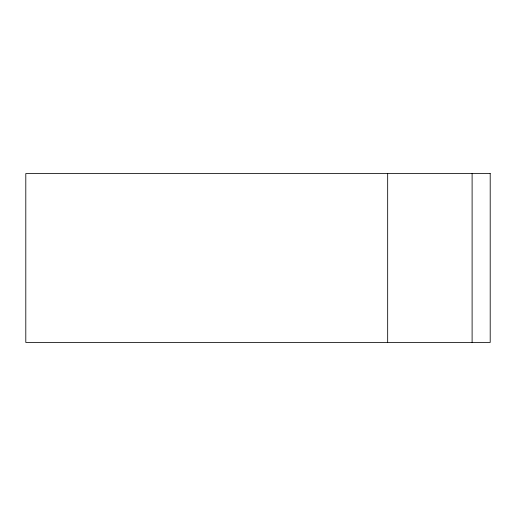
<?xml version="1.0" encoding="UTF-8"?>
<svg xmlns="http://www.w3.org/2000/svg" width="516" height="516" viewBox="0 0 516 516"><rect width="100%" height="100%" fill="white"/><g stroke="black" fill="none" stroke-linecap="round" stroke-linejoin="round"><path stroke-width="0.77" d="M472.108 173.563L472.108 342.437M387.671 173.563L387.671 342.437M490.2 173.563L25.8 173.563L25.8 342.437L490.2 342.437L490.2 173.563"/></g></svg>
